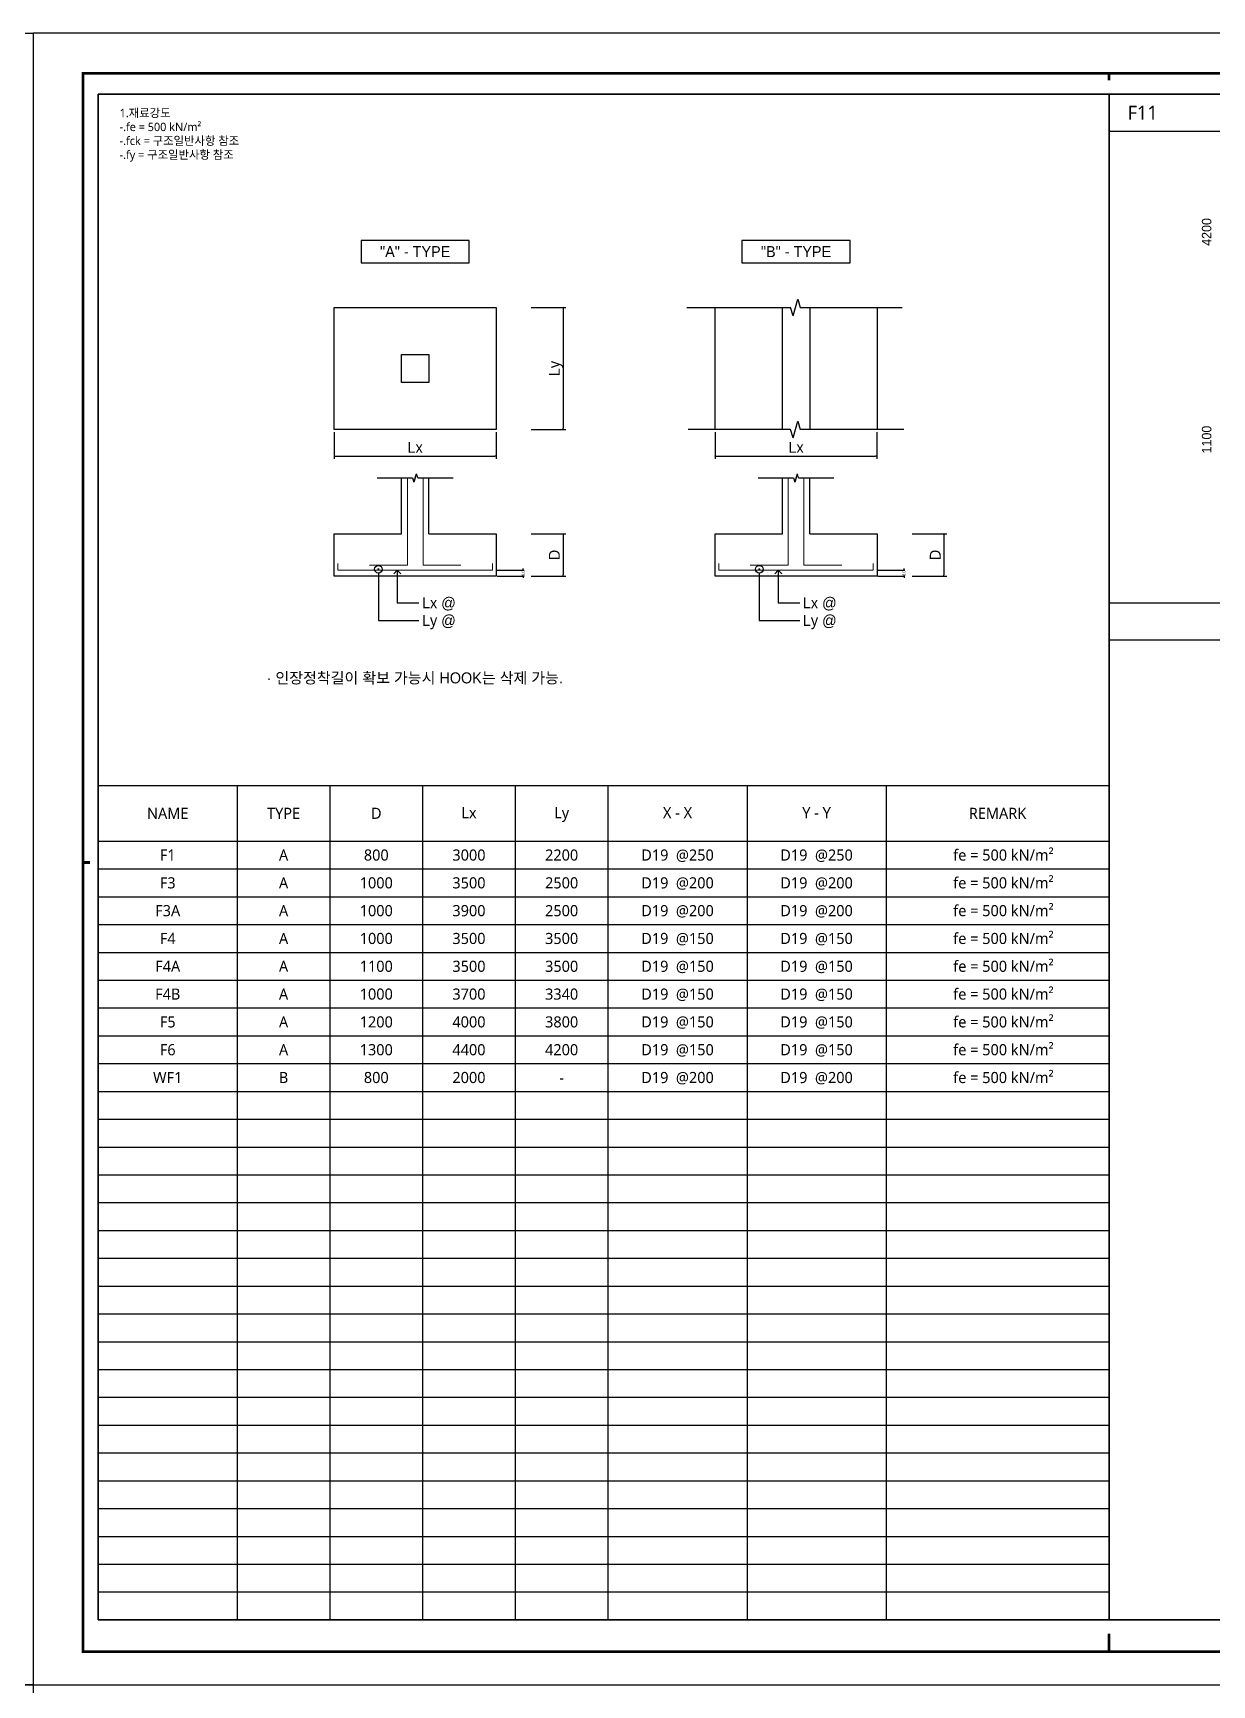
# Model space of a CAD drawing. Header units: millimetres. Extents: x 0 to 252030, y -124740 to 196020.
# Drawn here: x 25230 to 37949, y 178200 to 196020 of the extents above; entities that cross this region are included whole.
import ezdxf
from ezdxf.enums import TextEntityAlignment as Align

# ---------------------------------------------------------------- set-up
doc = ezdxf.new("R2010")
doc.units = ezdxf.units.MM
doc.header["$LTSCALE"] = 30
doc.layers.get('DEFPOINTS').update_dxf_attribs({"color": 142})
for name, color, linetype in [('0-SEC1', 3, 'Continuous'), ('Border', 2, 'Continuous'), ('CONC', 2, 'Continuous'), ('Dimension', 1, 'Continuous'), ('FORM-SCH', 7, 'Continuous'), ('FORM-TEXT', 3, 'Continuous'), ('TEXT', 6, 'Continuous'), ('TIT', 3, 'Continuous'), ('XR-FORM_(도룡동)$0$AA-SHEET', 9, 'Continuous'), ('XR-FORM_(도룡동)$0$Sheet', 7, 'Continuous'), ('XR-FORM_(도룡동)$0$Sheet-text', 3, 'Continuous'), ('XR-FORM_(도룡동)$0$TEXT', 3, 'Continuous')]:
    doc.layers.add(name, color=color, linetype=linetype)
doc.layers.add('BAR', color=2, linetype='Continuous', lineweight=9)
doc.layers.add('DEFPOINT', color=151, linetype='Continuous', plot=False)
doc.styles.get("Standard").update_dxf_attribs({"font": 'malgun.ttf'})
doc.styles.add('XR-FORM_(도룡동)$0$충북옥천_FORM$0$맑은고딕', font='malgun.ttf')
doc.styles.add('XR-FORM_(도룡동)$3$맑은고딕', font='malgun.ttf')
doc.styles.add('맑은 고딕', font='malgun.ttf')
doc.styles.add('스타일1', font='Gulim.ttf')
doc.dimstyles.get("Standard").update_dxf_attribs({"dimtxt": 0.18, "dimasz": 0.18, "dimexe": 0.18, "dimexo": 0.0625, "dimgap": 0.09, "dimtad": 0, "dimtih": 1, "dimtoh": 1, "dimdec": 4, "dimzin": 0, "dimdsep": 46, "dimtxsty": 'Standard', "dimcen": 0.09, "dimadec": 0, "dimazin": 0, "dimtfac": 1, "dimtdec": 4, "dimtofl": 0, "dimtmove": 0, "dimatfit": 3, "dimfxl": 1, "dimtolj": 1, "dimtzin": 0, "dimarcsym": 0})

# ---------------------------------------------------------------- blocks, each defined once
blk = doc.blocks.new('XR-FORM_(도룡동)$0$S')
at = {"layer": 'XR-FORM_(도룡동)$0$Sheet'}
h = blk.add_hatch(color=6, dxfattribs=at)
edge = h.paths.add_edge_path()
edge.add_spline(control_points=[(76338, 15545), (76338, 15545), (76295, 15571), (76295, 15571), (76172, 15645), (76132, 15687), (76132, 15744), (76132, 15817), (76203, 15865), (76313, 15865), (76409, 15865), (76454, 15832), (76479, 15807), (76511, 15775), (76518, 15737), (76518, 15729), (76518, 15711), (76524, 15702), (76538, 15702), (76557, 15702), (76559, 15724), (76559, 15744), (76559, 15811), (76562, 15848), (76564, 15870), (76564, 15870), (76565, 15890), (76565, 15890), (76565, 15905), (76548, 15908), (76540, 15909), (76494, 15919), (76430, 15930), (76333, 15930), (76119, 15930), (75970, 15833), (75970, 15695), (75970, 15588), (76037, 15502), (76202, 15401), (76202, 15401), (76273, 15357), (76273, 15357), (76398, 15281), (76423, 15225), (76423, 15165), (76423, 15099), (76352, 15030), (76220, 15030), (76155, 15030), (76041, 15045), (76002, 15150), (75994, 15172), (75988, 15197), (75988, 15211), (75988, 15217), (75988, 15236), (75968, 15236), (75948, 15236), (75946, 15209), (75945, 15201), (75945, 15201), (75945, 15197), (75945, 15197), (75943, 15174), (75938, 15104), (75938, 15040), (75938, 15011), (75943, 15004), (75970, 14994), (76035, 14972), (76103, 14962), (76198, 14962), (76298, 14962), (76379, 14979), (76447, 15013), (76575, 15079), (76595, 15177), (76595, 15230), (76595, 15347), (76528, 15430), (76338, 15545)], knot_values=[0, 0, 0, 0, 1, 1, 1, 2, 2, 2, 3, 3, 3, 4, 4, 4, 5, 5, 5, 6, 6, 6, 7, 7, 7, 8, 8, 8, 9, 9, 9, 10, 10, 10, 11, 11, 11, 12, 12, 12, 13, 13, 13, 14, 14, 14, 15, 15, 15, 16, 16, 16, 17, 17, 17, 18, 18, 18, 19, 19, 19, 20, 20, 20, 21, 21, 21, 22, 22, 22, 23, 23, 23, 24, 24, 24, 25, 25, 25, 26, 26, 26, 27, 27, 27, 27], degree=3, periodic=0)
h = blk.add_hatch(color=6, dxfattribs=at)
edge = h.paths.add_edge_path()
edge.add_spline(control_points=[(77180, 15007), (77180, 15007), (77166, 15007), (77166, 15007), (77156, 15007), (77148, 15007), (77134, 15009), (77098, 15014), (77093, 15029), (77089, 15056), (77084, 15098), (77084, 15641), (77086, 15677), (77089, 15714), (77100, 15725), (77131, 15729), (77143, 15731), (77153, 15732), (77163, 15732), (77163, 15732), (77180, 15732), (77180, 15732), (77188, 15732), (77195, 15739), (77195, 15747), (77195, 15755), (77188, 15761), (77180, 15761), (77180, 15761), (76814, 15761), (76814, 15761), (76806, 15761), (76800, 15755), (76800, 15747), (76800, 15739), (76806, 15732), (76814, 15732), (76814, 15732), (76832, 15732), (76832, 15732), (76847, 15732), (76860, 15730), (76871, 15728), (76897, 15723), (76909, 15710), (76912, 15677), (76912, 15677), (76912, 15677), (76912, 15677), (76914, 15650), (76915, 15103), (76908, 15057), (76904, 15025), (76895, 15014), (76873, 15011), (76858, 15008), (76843, 15007), (76827, 15007), (76826, 15007), (76814, 15007), (76814, 15007), (76806, 15007), (76800, 15000), (76800, 14992), (76800, 14984), (76806, 14977), (76814, 14977), (76814, 14977), (77180, 14977), (77180, 14977), (77188, 14977), (77195, 14984), (77195, 14992), (77195, 15000), (77188, 15007), (77180, 15007)], knot_values=[0, 0, 0, 0, 1, 1, 1, 2, 2, 2, 3, 3, 3, 4, 4, 4, 5, 5, 5, 6, 6, 6, 7, 7, 7, 8, 8, 8, 9, 9, 9, 10, 10, 10, 11, 11, 11, 12, 12, 12, 13, 13, 13, 14, 14, 14, 15, 15, 15, 16, 16, 16, 17, 17, 17, 18, 18, 18, 19, 19, 19, 20, 20, 20, 21, 21, 21, 22, 22, 22, 23, 23, 23, 24, 24, 24, 25, 25, 25, 25], degree=3, periodic=0)
h = blk.add_hatch(color=6, dxfattribs=at)
edge = h.paths.add_edge_path()
edge.add_spline(control_points=[(78289, 15008), (78289, 15008), (78256, 15008), (78256, 15008), (78252, 15008), (78248, 15009), (78243, 15010), (78220, 15014), (78192, 15028), (78158, 15085), (78158, 15085), (77848, 15727), (77836, 15749), (77824, 15773), (77816, 15784), (77802, 15784), (77787, 15784), (77771, 15771), (77757, 15741), (77757, 15741), (77450, 15097), (77450, 15097), (77424, 15042), (77401, 15015), (77350, 15010), (77342, 15009), (77328, 15008), (77317, 15008), (77317, 15008), (77304, 15008), (77304, 15008), (77298, 15008), (77292, 15002), (77292, 14994), (77292, 14987), (77298, 14980), (77304, 14980), (77304, 14980), (77609, 14980), (77609, 14980), (77615, 14980), (77621, 14987), (77621, 14994), (77621, 15002), (77615, 15008), (77609, 15008), (77609, 15008), (77576, 15008), (77576, 15008), (77539, 15008), (77534, 15021), (77534, 15033), (77534, 15044), (77540, 15068), (77552, 15094), (77552, 15094), (77762, 15561), (77762, 15561), (77762, 15561), (78005, 15016), (78004, 15016), (78005, 15014), (78005, 15012), (78004, 15010), (78003, 15008), (78001, 15008), (77998, 15008), (77998, 15008), (77984, 15008), (77984, 15008), (77978, 15008), (77972, 15002), (77972, 14994), (77972, 14987), (77978, 14980), (77984, 14980), (77984, 14980), (78289, 14980), (78289, 14980), (78295, 14980), (78301, 14987), (78301, 14994), (78301, 15002), (78295, 15008), (78289, 15008)], knot_values=[0, 0, 0, 0, 1, 1, 1, 2, 2, 2, 3, 3, 3, 4, 4, 4, 5, 5, 5, 6, 6, 6, 7, 7, 7, 8, 8, 8, 9, 9, 9, 10, 10, 10, 11, 11, 11, 12, 12, 12, 13, 13, 13, 14, 14, 14, 15, 15, 15, 16, 16, 16, 17, 17, 17, 18, 18, 18, 19, 19, 19, 20, 20, 20, 21, 21, 21, 22, 22, 22, 23, 23, 23, 24, 24, 24, 25, 25, 25, 26, 26, 26, 27, 27, 27, 28, 28, 28, 28], degree=3, periodic=0)
h = blk.add_hatch(color=250, dxfattribs=at)
edge = h.paths.add_edge_path()
edge.add_spline(control_points=[(78762, 15355), (78740, 15355), (78721, 15354), (78721, 15339), (78721, 15329), (78732, 15327), (78739, 15326), (78739, 15326), (78761, 15325), (78768, 15325), (78956, 15325), (79092, 15431), (79092, 15577), (79092, 15629), (79059, 15678), (79025, 15703), (79003, 15719), (78945, 15762), (78781, 15762), (78781, 15762), (78772, 15762), (78771, 15762), (78771, 15762), (78376, 15762), (78376, 15762), (78367, 15762), (78360, 15756), (78360, 15748), (78360, 15740), (78367, 15734), (78376, 15734), (78376, 15734), (78423, 15734), (78423, 15734), (78429, 15733), (78435, 15733), (78438, 15732), (78480, 15725), (78488, 15709), (78491, 15677), (78491, 15677), (78491, 15677), (78491, 15677), (78493, 15651), (78494, 15108), (78487, 15062), (78481, 15030), (78474, 15013), (78453, 15010), (78437, 15007), (78422, 15006), (78407, 15006), (78406, 15006), (78396, 15006), (78396, 15006), (78387, 15006), (78380, 14999), (78380, 14991), (78380, 14983), (78387, 14977), (78396, 14977), (78396, 14977), (78791, 14977), (78791, 14977), (78800, 14977), (78807, 14983), (78807, 14991), (78807, 14999), (78800, 15006), (78791, 15006), (78791, 15006), (78781, 15006), (78781, 15006), (78761, 15006), (78733, 15008), (78715, 15010), (78681, 15013), (78672, 15031), (78668, 15061), (78662, 15105), (78662, 15684), (78662, 15690), (78662, 15699), (78664, 15704), (78669, 15705), (78679, 15708), (78707, 15709), (78729, 15709), (78757, 15709), (78810, 15704), (78857, 15670), (78924, 15623), (78931, 15562), (78931, 15520), (78931, 15418), (78833, 15355), (78762, 15355)], knot_values=[0, 0, 0, 0, 1, 1, 1, 2, 2, 2, 3, 3, 3, 4, 4, 4, 5, 5, 5, 6, 6, 6, 7, 7, 7, 8, 8, 8, 9, 9, 9, 10, 10, 10, 11, 11, 11, 12, 12, 12, 13, 13, 13, 14, 14, 14, 15, 15, 15, 16, 16, 16, 17, 17, 17, 18, 18, 18, 19, 19, 19, 20, 20, 20, 21, 21, 21, 22, 22, 22, 23, 23, 23, 24, 24, 24, 25, 25, 25, 26, 26, 26, 27, 27, 27, 28, 28, 28, 29, 29, 29, 30, 30, 30, 31, 31, 31, 32, 32, 32, 32], degree=3, periodic=0)
h = blk.add_hatch(color=250, dxfattribs=at)
edge = h.paths.add_edge_path()
edge.add_spline(control_points=[(79896, 15147), (79880, 15147), (79878, 15134), (79877, 15128), (79875, 15109), (79860, 15082), (79845, 15069), (79815, 15043), (79768, 15042), (79696, 15042), (79592, 15042), (79561, 15049), (79541, 15063), (79541, 15063), (79541, 15063), (79541, 15063), (79522, 15076), (79515, 15314), (79515, 15460), (79515, 15617), (79515, 15645), (79518, 15677), (79521, 15714), (79532, 15724), (79562, 15729), (79578, 15731), (79599, 15732), (79612, 15732), (79620, 15732), (79633, 15732), (79638, 15739), (79640, 15742), (79641, 15745), (79641, 15748), (79641, 15756), (79634, 15762), (79626, 15762), (79626, 15762), (79235, 15762), (79235, 15762), (79226, 15762), (79220, 15756), (79220, 15748), (79220, 15743), (79222, 15738), (79227, 15736), (79227, 15735), (79229, 15735), (79229, 15734), (79235, 15732), (79243, 15732), (79247, 15732), (79265, 15732), (79280, 15731), (79290, 15729), (79331, 15722), (79340, 15709), (79342, 15677), (79344, 15651), (79345, 15108), (79338, 15062), (79332, 15030), (79326, 15013), (79304, 15010), (79290, 15007), (79276, 15006), (79262, 15006), (79262, 15006), (79245, 15006), (79245, 15006), (79237, 15006), (79230, 14999), (79230, 14991), (79230, 14983), (79237, 14977), (79245, 14977), (79245, 14977), (79615, 14977), (79615, 14977), (79615, 14977), (79805, 14976), (79805, 14976), (79874, 14976), (79882, 14981), (79891, 15006), (79901, 15036), (79910, 15113), (79910, 15125), (79910, 15135), (79910, 15147), (79896, 15147)], knot_values=[0, 0, 0, 0, 1, 1, 1, 2, 2, 2, 3, 3, 3, 4, 4, 4, 5, 5, 5, 6, 6, 6, 7, 7, 7, 8, 8, 8, 9, 9, 9, 10, 10, 10, 11, 11, 11, 12, 12, 12, 13, 13, 13, 14, 14, 14, 15, 15, 15, 16, 16, 16, 17, 17, 17, 18, 18, 18, 19, 19, 19, 20, 20, 20, 21, 21, 21, 22, 22, 22, 23, 23, 23, 24, 24, 24, 25, 25, 25, 26, 26, 26, 27, 27, 27, 28, 28, 28, 29, 29, 29, 30, 30, 30, 30], degree=3, periodic=0)
h = blk.add_hatch(color=250, dxfattribs=at)
edge = h.paths.add_edge_path()
edge.add_spline(control_points=[(80974, 15008), (80974, 15008), (80942, 15008), (80942, 15008), (80937, 15008), (80933, 15009), (80928, 15010), (80905, 15014), (80878, 15028), (80843, 15085), (80843, 15085), (80533, 15727), (80521, 15749), (80509, 15773), (80501, 15784), (80487, 15784), (80472, 15784), (80457, 15771), (80442, 15741), (80442, 15741), (80135, 15097), (80135, 15097), (80109, 15042), (80086, 15015), (80035, 15010), (80027, 15009), (80013, 15008), (80002, 15008), (80002, 15008), (79989, 15008), (79989, 15008), (79983, 15008), (79977, 15002), (79977, 14994), (79977, 14987), (79983, 14980), (79989, 14980), (79989, 14980), (80294, 14980), (80294, 14980), (80300, 14980), (80306, 14987), (80306, 14994), (80306, 15002), (80300, 15008), (80294, 15008), (80294, 15008), (80261, 15008), (80261, 15008), (80224, 15008), (80219, 15021), (80219, 15033), (80219, 15044), (80225, 15068), (80237, 15094), (80237, 15094), (80447, 15561), (80447, 15561), (80447, 15561), (80690, 15016), (80690, 15016), (80690, 15014), (80690, 15012), (80689, 15010), (80688, 15008), (80686, 15008), (80683, 15008), (80683, 15008), (80669, 15008), (80669, 15008), (80663, 15008), (80657, 15002), (80657, 14994), (80657, 14987), (80663, 14980), (80669, 14980), (80669, 14980), (80974, 14980), (80974, 14980), (80980, 14980), (80986, 14987), (80986, 14994), (80986, 15002), (80980, 15008), (80974, 15008)], knot_values=[0, 0, 0, 0, 1, 1, 1, 2, 2, 2, 3, 3, 3, 4, 4, 4, 5, 5, 5, 6, 6, 6, 7, 7, 7, 8, 8, 8, 9, 9, 9, 10, 10, 10, 11, 11, 11, 12, 12, 12, 13, 13, 13, 14, 14, 14, 15, 15, 15, 16, 16, 16, 17, 17, 17, 18, 18, 18, 19, 19, 19, 20, 20, 20, 21, 21, 21, 22, 22, 22, 23, 23, 23, 24, 24, 24, 25, 25, 25, 26, 26, 26, 27, 27, 27, 28, 28, 28, 28], degree=3, periodic=0)
h = blk.add_hatch(color=250, dxfattribs=at)
edge = h.paths.add_edge_path()
edge.add_spline(control_points=[(81976, 15761), (81976, 15761), (81692, 15761), (81692, 15761), (81686, 15761), (81681, 15755), (81681, 15747), (81681, 15739), (81686, 15732), (81692, 15732), (81692, 15732), (81700, 15732), (81702, 15732), (81718, 15732), (81744, 15732), (81760, 15726), (81783, 15717), (81794, 15705), (81795, 15641), (81795, 15641), (81806, 15233), (81806, 15224), (81806, 15224), (81806, 15202), (81806, 15202), (81797, 15210), (81212, 15762), (81212, 15762), (81199, 15775), (81187, 15784), (81176, 15784), (81158, 15784), (81158, 15750), (81158, 15740), (81158, 15740), (81148, 15134), (81148, 15134), (81147, 15045), (81143, 15018), (81117, 15011), (81101, 15006), (81079, 15006), (81068, 15006), (81067, 15006), (81057, 15006), (81057, 15006), (81051, 15006), (81046, 14999), (81046, 14991), (81046, 14983), (81051, 14976), (81057, 14976), (81057, 14976), (81353, 14976), (81353, 14976), (81359, 14976), (81364, 14983), (81364, 14991), (81364, 14999), (81359, 15006), (81353, 15006), (81353, 15006), (81342, 15006), (81340, 15006), (81324, 15006), (81303, 15006), (81284, 15013), (81268, 15018), (81251, 15035), (81248, 15122), (81248, 15122), (81237, 15522), (81236, 15534), (81241, 15530), (81780, 15014), (81821, 14978), (81833, 14966), (81851, 14966), (81864, 14966), (81880, 14966), (81882, 14986), (81882, 15002), (81882, 15002), (81894, 15649), (81894, 15649), (81895, 15706), (81903, 15722), (81931, 15729), (81944, 15732), (81952, 15732), (81963, 15732), (81965, 15732), (81976, 15732), (81976, 15732), (81982, 15732), (81987, 15739), (81987, 15747), (81987, 15755), (81982, 15761), (81976, 15761)], knot_values=[0, 0, 0, 0, 1, 1, 1, 2, 2, 2, 3, 3, 3, 4, 4, 4, 5, 5, 5, 6, 6, 6, 7, 7, 7, 8, 8, 8, 9, 9, 9, 10, 10, 10, 11, 11, 11, 12, 12, 12, 13, 13, 13, 14, 14, 14, 15, 15, 15, 16, 16, 16, 17, 17, 17, 18, 18, 18, 19, 19, 19, 20, 20, 20, 21, 21, 21, 22, 22, 22, 23, 23, 23, 24, 24, 24, 25, 25, 25, 26, 26, 26, 27, 27, 27, 28, 28, 28, 29, 29, 29, 30, 30, 30, 31, 31, 31, 32, 32, 32, 33, 33, 33, 33], degree=3, periodic=0)
at = {"layer": 'DEFPOINTS'}
for p, q in [((75750, 52950), (82250, 52950)), ((75640, 52073), (82226, 52073)), ((76315, 52073), (76315, 20700)), ((82250, 51196), (75640, 51196)), ((82250, 50596), (75640, 50596)), ((82250, 49996), (75640, 49996)), ((82250, 49396), (75640, 49396)), ((82250, 48796), (75640, 48796)), ((82250, 48196), (75640, 48196)), ((82250, 47596), (75640, 47596)), ((82250, 46996), (75640, 46996)), ((82250, 46396), (75640, 46396)), ((82250, 45796), (75640, 45796)), ((82250, 45196), (75640, 45196)), ((82250, 44596), (75640, 44596)), ((82250, 43996), (75640, 43996)), ((82250, 43396), (75640, 43396)), ((82250, 42796), (75640, 42796)), ((82250, 42196), (75640, 42196)), ((82250, 41596), (75640, 41596)), ((82250, 40996), (75640, 40996)), ((82250, 40396), (75640, 40396)), ((82250, 39796), (75640, 39796)), ((82250, 39196), (75640, 39196)), ((82250, 38596), (75640, 38596)), ((82250, 37996), (75640, 37996)), ((82250, 37396), (75640, 37396)), ((82250, 36796), (75640, 36796)), ((82250, 36196), (75640, 36196)), ((82250, 35596), (75640, 35596)), ((82250, 34996), (75640, 34996)), ((82250, 34396), (75640, 34396)), ((82250, 33796), (75640, 33796)), ((82250, 33196), (75640, 33196)), ((82250, 32596), (75640, 32596)), ((82250, 31996), (75640, 31996)), ((82250, 31396), (75640, 31396)), ((82250, 30796), (75640, 30796)), ((82250, 30196), (75640, 30196)), ((82250, 29596), (75640, 29596)), ((82250, 28996), (75640, 28996)), ((82250, 28396), (75640, 28396)), ((82250, 27796), (75640, 27796)), ((82250, 27196), (75640, 27196)), ((82250, 26596), (75640, 26596)), ((82250, 25996), (75640, 25996)), ((82250, 25396), (75640, 25396)), ((82250, 24796), (75640, 24796)), ((82250, 24196), (75640, 24196)), ((82250, 23596), (75640, 23596)), ((82250, 22996), (75640, 22996)), ((82250, 22396), (75640, 22396)), ((82250, 21796), (75640, 21796)), ((82250, 21196), (75640, 21196)), ((80950, 1706), (75640, 1706))]:
    blk.add_line(p, q, dxfattribs=at)
at = {"layer": 'XR-FORM_(도룡동)$0$AA-SHEET', "const_width": 99.9}
blk.add_lwpolyline([(75750, 52950), (82250, 52950)], dxfattribs=at)
at = {"layer": 'XR-FORM_(도룡동)$0$Sheet'}
for p, q in [((75590, 20700), (82204, 20700)), ((76490, 20700), (76490, 16700)), ((77590, 20700), (77590, 16700)), ((79575, 20700), (79575, 16700)), ((80450, 20700), (80450, 16700)), ((81325, 20700), (81325, 16700)), ((75640, 19700), (82254, 19700)), ((75640, 18700), (82254, 18700)), ((75640, 17700), (82254, 17700)), ((78945, 7700), (78945, 2500)), ((75640, 6400), (82250, 6400)), ((75640, 5100), (82250, 5100)), ((75640, 3800), (82250, 3800)), ((76591, 3798), (76591, 2500)), ((76591, 3149), (78945, 3149)), ((75640, 2500), (82250, 2500)), ((80950, 2500), (80950, 1200))]:
    blk.add_line(p, q, dxfattribs=at)
at = {"layer": 'XR-FORM_(도룡동)$0$Sheet', "const_width": 100}
blk.add_lwpolyline([(1850, 57950), (82250, 57950), (82250, 1200), (1850, 1200)], close=True, dxfattribs=at)
at = {"layer": 'XR-FORM_(도룡동)$0$Sheet', "linetype": 'Continuous', "const_width": 100}
for points in [[(38745, 57950), (38745, 57700)], [(2100, 29575), (1850, 29575)], [(75640, 29575), (75390, 29575)], [(38745, 1846), (38745, 1200)]]:
    blk.add_lwpolyline(points, dxfattribs=at)
at = {"layer": 'XR-FORM_(도룡동)$0$Sheet', "const_width": 100}
for points in [[(75640, 57950), (75640, 1200)], [(75640, 52950), (82250, 52950)], [(75640, 16700), (82250, 16700)], [(75640, 11700), (82250, 11700)], [(75640, 9700), (82250, 9700)], [(75640, 7700), (82250, 7700)]]:
    blk.add_lwpolyline(points, dxfattribs=at)
at = {"layer": 'XR-FORM_(도룡동)$0$Sheet'}
for points in [[(76065, 20589), (75650, 19869), (76481, 19869)], [(76065, 19589), (75650, 18869), (76481, 18869)], [(76065, 18589), (75650, 17869), (76481, 17869)]]:
    blk.add_lwpolyline(points, close=True, dxfattribs=at)
at = {"layer": 'XR-FORM_(도룡동)$0$Sheet', "color": 3, "const_width": 28}
for points in [[(76026, 13508), (76026, 13172)], [(76466, 13508), (76466, 13172)]]:
    blk.add_lwpolyline(points, dxfattribs=at)
at = {"layer": 'DEFPOINTS', "style": 'XR-FORM_(도룡동)$3$맑은고딕'}
blk.add_text('2', height=400, dxfattribs=at).set_placement((82126, 52273), align=Align.MIDDLE_RIGHT)
blk.add_text('text 1.2', height=240, dxfattribs=at).set_placement((80599, 50202))
blk.add_text('도 면 명', height=400, dxfattribs=at).set_placement((78996, 8633), align=Align.MIDDLE_CENTER)
at = {"layer": 'XR-FORM_(도룡동)$0$Sheet', "style": 'XR-FORM_(도룡동)$3$맑은고딕'}
for s, height, p in [('PROJECT TITLE', 220, (75890, 57600)), ('PROJECT TITLE', 200, (75890, 11350)), ('DRAWING TITLE', 200, (75890, 9350)), ('ISSUE DATE', 200, (75890, 7350)), ('APPROVED', 200, (79195, 7350)), ('PROJECT NO. ', 200, (75890, 6050)), ('CHECKED 2 ', 200, (79195, 6050)), ('ENGINEER', 200, (75890, 4750)), ('CHECKED 1 ', 200, (79195, 4750)), ('SCALE', 200, (75730, 3450)), ('DRAWN', 200, (79195, 3450)), ('DRAWING NO.', 200, (75890, 2150)), ('REV.', 200, (81250, 2150))]:
    blk.add_text(s, height=height, dxfattribs=at).set_placement(p)
for s, height, p in [('2', 240, (76059, 20140)), ('1', 240, (76059, 19140)), ('0', 240, (76059, 18140)), (' REV.', 220, (76090, 17200)), ('DATE', 220, (77090, 17200)), ('DESCRIPTION', 220, (78632, 17200)), ('BY', 220, (80062, 17200)), ('BY', 220, (80938, 17200)), ('APP', 220, (81812, 17200))]:
    blk.add_text(s, height=height, dxfattribs=at).set_placement(p, align=Align.MIDDLE)
at = {"layer": 'XR-FORM_(도룡동)$0$Sheet', "color": 3, "style": 'XR-FORM_(도룡동)$3$맑은고딕', "width": 1.2}
blk.add_text('A R C H I T E C T S  &  P L A N N E R S', height=200, dxfattribs=at).set_placement((78947, 14500), align=Align.MIDDLE_CENTER)
at = {"layer": 'XR-FORM_(도룡동)$0$Sheet', "color": 3, "style": 'XR-FORM_(도룡동)$3$맑은고딕'}
blk.add_text('주 시아플랜건축', height=280, dxfattribs=at).set_placement((76057, 13372), align=Align.MIDDLE_LEFT)
at = {"layer": 'XR-FORM_(도룡동)$0$Sheet', "color": 3, "style": 'XR-FORM_(도룡동)$3$맑은고딕', "width": 0.65}
for s, p in [('Tel 02-570-1004 Fax 02-570-1003 www.siaplan.com', (75966, 12333)), ('서울특별시 강남구 언주로30길 13, C동 16층(도곡동)', (75966, 12833))]:
    blk.add_text(s, height=280, dxfattribs=at).set_placement(p, align=Align.MIDDLE_LEFT)
at = {"layer": 'XR-FORM_(도룡동)$0$Sheet-text', "style": 'XR-FORM_(도룡동)$3$맑은고딕'}
blk.add_text('* NOTE', height=400, dxfattribs=at).set_placement((75881, 51550), align=Align.MIDDLE_LEFT)
at = {"layer": 'XR-FORM_(도룡동)$0$TEXT'}
for s, height, style, p in [('2026. 04', 300, 'XR-FORM_(도룡동)$3$맑은고딕', (77247, 6870)), ('A1 : ', 250, 'XR-FORM_(도룡동)$0$충북옥천_FORM$0$맑은고딕', (77179, 3474)), ('A3 : ', 250, 'XR-FORM_(도룡동)$0$충북옥천_FORM$0$맑은고딕', (77179, 2825))]:
    blk.add_text(s, height=height, dxfattribs=dict(at, style=style)).set_placement(p, align=Align.MIDDLE_CENTER)
at = {"layer": 'XR-FORM_(도룡동)$0$TEXT', "style": 'XR-FORM_(도룡동)$3$맑은고딕'}
blk.add_text('양희범,황정현', height=300, dxfattribs=at).set_placement((80649, 6901), align=Align.MIDDLE)
blk = doc.blocks.new('XR-FORM_(도룡동)', base_point=(101.33, -56114.51))
at = {"layer": 'DEFPOINTS'}
blk.add_line((377.95, 289.75), (411, 264.75), dxfattribs=at)
blk.add_lwpolyline([(0, 0), (420, 0), (420, 297), (0, 297)], close=True, dxfattribs=at)
at = {"xscale": 0.005, "yscale": 0.005, "zscale": 0.005}
blk.add_blockref('XR-FORM_(도룡동)$0$S', (-0.25, 0), dxfattribs=at)
at = {"layer": 'DEFPOINTS', "style": 'XR-FORM_(도룡동)$3$맑은고딕'}
for s, p in [('2014001G', (386.1, 28.01)), ('본부장', (402.99, 28.01)), ('PL', (402.99, 21.51))]:
    blk.add_text(s, height=1.5, dxfattribs=at).set_placement(p, align=Align.MIDDLE)
for p in [(393.26, 17.37), (393.26, 14.12)]:
    blk.add_text('NONE', height=1.25, dxfattribs=at).set_placement(p, align=Align.MIDDLE_RIGHT)
for s, height, p in [('작성자', 1.5, (402.51, 14.85)), ('A01-000', 2, (391.22, 8.53))]:
    blk.add_text(s, height=height, dxfattribs=at).set_placement(p, align=Align.MIDDLE_CENTER)
at = {"layer": 'XR-FORM_(도룡동)$0$Sheet-text', "style": 'XR-FORM_(도룡동)$3$맑은고딕', "width": 0.8}
for s, p in [('대전시 유성구 도룡동 382', (394.23, 279.42)), ('주상복합 신축공사', (394.23, 275.17))]:
    blk.add_text(s, height=2.4, dxfattribs=at).set_placement(p, align=Align.MIDDLE_CENTER)
at = {"layer": 'XR-FORM_(도룡동)$0$TEXT', "style": 'XR-FORM_(도룡동)$3$맑은고딕', "width": 0.9}
for s, p in [('대전시 유성구 도룡동 382', (394.73, 54.74)), ('주상복합 신축공사', (394.73, 51.24))]:
    blk.add_text(s, height=2, dxfattribs=at).set_placement(p, align=Align.MIDDLE_CENTER)
at = {"layer": 'XR-FORM_(도룡동)$0$TEXT', "style": 'XR-FORM_(도룡동)$3$맑은고딕'}
blk.add_text('1', height=2, dxfattribs=at).set_placement((407.43, 8.35), align=Align.MIDDLE_CENTER)
blk = doc.blocks.new('_Dot')
at = {"color": 0, "linetype": 'ByBlock', "lineweight": -2}
blk.add_line((-0.5, 0), (-1, 0), dxfattribs=at)
at = {"color": 0, "linetype": 'ByBlock', "const_width": 0.5}
blk.add_lwpolyline([(-0.25, 0, 1), (0.25, 0, 1)], format="xyb", close=True, dxfattribs=at)
blk = doc.blocks.new('*D1348')
at = {"layer": 'DEFPOINTS', "color": 0, "transparency": 16777216}
for p in [(28480, 191744), (30226, 191744), (30226, 191457)]:
    blk.add_point(p, dxfattribs=at)
at = {"layer": 'Dimension', "color": 0, "lineweight": -2, "transparency": 16777216}
for p, q in [((28480, 191714), (28480, 191427)), ((30226, 191714), (30226, 191427)), ((28495, 191457), (30211, 191457))]:
    blk.add_line(p, q, dxfattribs=at)
at = {"layer": 'Dimension', "color": 0, "lineweight": -2, "transparency": 16777216, "xscale": 15, "yscale": 15, "zscale": 15, "rotation": 180}
blk.add_blockref('_Dot', (28480, 191457), dxfattribs=at)
at = {"layer": 'Dimension', "color": 0, "lineweight": -2, "transparency": 16777216, "xscale": 15, "yscale": 15, "zscale": 15}
blk.add_blockref('_Dot', (30226, 191457), dxfattribs=at)
blk = doc.blocks.new('DOT')
at = {"color": 0, "linetype": 'ByBlock'}
blk.add_line((-0.5, 0), (-1, 0), dxfattribs=at)
at = {"color": 0, "linetype": 'ByBlock', "const_width": 0.5}
blk.add_lwpolyline([(-0.25, 0, 1), (0.25, 0, 1)], format="xyb", close=True, dxfattribs=at)
blk = doc.blocks.new('*D1349')
at = {"layer": 'DEFPOINTS', "color": 0, "transparency": 16777216}
for p in [(30604, 193059), (30604, 191744), (30949, 191744)]:
    blk.add_point(p, dxfattribs=at)
at = {"layer": 'Dimension', "color": 0, "lineweight": -2, "transparency": 16777216}
for p, q in [((30604, 193059), (30979, 193059)), ((30949, 193044), (30949, 191759)), ((30604, 191744), (30979, 191744))]:
    blk.add_line(p, q, dxfattribs=at)
at = {"layer": 'Dimension', "color": 0, "lineweight": -2, "transparency": 16777216, "xscale": 15, "yscale": 15, "zscale": 15}
for p, rotation in [((30949, 193059), 90), ((30949, 191744), 270)]:
    blk.add_blockref('_Dot', p, dxfattribs=dict(at, rotation=rotation))
blk = doc.blocks.new('*D1350')
at = {"layer": 'DEFPOINTS', "color": 0, "transparency": 16777216}
for p in [(30604, 190618), (30604, 190162), (30949, 190162)]:
    blk.add_point(p, dxfattribs=at)
at = {"layer": 'Dimension', "color": 0, "lineweight": -2, "transparency": 16777216}
for p, q in [((30604, 190618), (30979, 190618)), ((30949, 190603), (30949, 190177)), ((30604, 190162), (30979, 190162))]:
    blk.add_line(p, q, dxfattribs=at)
at = {"layer": 'Dimension', "color": 0, "lineweight": -2, "transparency": 16777216, "xscale": 15, "yscale": 15, "zscale": 15}
for p, rotation in [((30949, 190618), 90), ((30949, 190162), 270)]:
    blk.add_blockref('_Dot', p, dxfattribs=dict(at, rotation=rotation))
blk = doc.blocks.new('*D1351')
at = {"layer": 'DEFPOINTS', "color": 0, "transparency": 16777216}
for p in [(30226, 190225), (30226, 190162), (30518, 190225)]:
    blk.add_point(p, dxfattribs=at)
at = {"layer": 'Dimension', "color": 0, "lineweight": -2, "transparency": 16777216}
for p, q in [((30236, 190225), (30528, 190225)), ((30236, 190162), (30528, 190162)), ((30518, 190235), (30518, 190245)), ((30518, 190152), (30518, 190142))]:
    blk.add_line(p, q, dxfattribs=at)
at = {"layer": 'Dimension', "color": 0, "lineweight": -2, "transparency": 16777216, "xscale": 10, "yscale": 10, "zscale": 10}
for p, rotation in [((30518, 190225), 270), ((30518, 190162), 90)]:
    blk.add_blockref('_Dot', p, dxfattribs=dict(at, rotation=rotation))
at = {"layer": 'Dimension', "color": 0, "transparency": 16777216, "insert": (30518, 190193), "char_height": 30, "attachment_point": 5, "rotation": 90, "style": '스타일1'}
blk.add_mtext('\\A1;8.0', dxfattribs=at)
blk = doc.blocks.new('_Open90')
at = {"color": 0, "linetype": 'ByBlock', "lineweight": -2}
for p, q in [((0, 0), (-1, 0)), ((-0.5, 0.5), (0, 0)), ((0, 0), (-0.5, -0.5))]:
    blk.add_line(p, q, dxfattribs=at)
blk = doc.blocks.new('*D1345')
at = {"layer": 'DEFPOINTS', "color": 0, "transparency": 16777216}
for p in [(32589, 191744), (34335, 191744), (34335, 191457)]:
    blk.add_point(p, dxfattribs=at)
at = {"layer": 'Dimension', "color": 0, "lineweight": -2, "transparency": 16777216}
for p, q in [((32589, 191714), (32589, 191427)), ((34335, 191714), (34335, 191427)), ((32604, 191457), (34320, 191457))]:
    blk.add_line(p, q, dxfattribs=at)
at = {"layer": 'Dimension', "color": 0, "lineweight": -2, "transparency": 16777216, "xscale": 15, "yscale": 15, "zscale": 15, "rotation": 180}
blk.add_blockref('_Dot', (32589, 191457), dxfattribs=at)
at = {"layer": 'Dimension', "color": 0, "lineweight": -2, "transparency": 16777216, "xscale": 15, "yscale": 15, "zscale": 15}
blk.add_blockref('_Dot', (34335, 191457), dxfattribs=at)
blk = doc.blocks.new('*D1346')
at = {"layer": 'DEFPOINTS', "color": 0, "transparency": 16777216}
for p in [(34713, 190618), (34713, 190162), (35058, 190162)]:
    blk.add_point(p, dxfattribs=at)
at = {"layer": 'Dimension', "color": 0, "lineweight": -2, "transparency": 16777216}
for p, q in [((34713, 190618), (35088, 190618)), ((35058, 190603), (35058, 190177)), ((34713, 190162), (35088, 190162))]:
    blk.add_line(p, q, dxfattribs=at)
at = {"layer": 'Dimension', "color": 0, "lineweight": -2, "transparency": 16777216, "xscale": 15, "yscale": 15, "zscale": 15}
for p, rotation in [((35058, 190618), 90), ((35058, 190162), 270)]:
    blk.add_blockref('_Dot', p, dxfattribs=dict(at, rotation=rotation))
blk = doc.blocks.new('*D1347')
at = {"layer": 'DEFPOINTS', "color": 0, "transparency": 16777216}
for p in [(34335, 190225), (34335, 190162), (34627, 190225)]:
    blk.add_point(p, dxfattribs=at)
at = {"layer": 'Dimension', "color": 0, "lineweight": -2, "transparency": 16777216}
for p, q in [((34345, 190225), (34637, 190225)), ((34345, 190162), (34637, 190162)), ((34627, 190235), (34627, 190245)), ((34627, 190152), (34627, 190142))]:
    blk.add_line(p, q, dxfattribs=at)
at = {"layer": 'Dimension', "color": 0, "lineweight": -2, "transparency": 16777216, "xscale": 10, "yscale": 10, "zscale": 10}
for p, rotation in [((34627, 190225), 270), ((34627, 190162), 90)]:
    blk.add_blockref('_Dot', p, dxfattribs=dict(at, rotation=rotation))
at = {"layer": 'Dimension', "color": 0, "transparency": 16777216, "insert": (34627, 190193), "char_height": 30, "attachment_point": 5, "rotation": 90, "style": '스타일1'}
blk.add_mtext('\\A1;8.0', dxfattribs=at)

msp = doc.modelspace()

# ---------------------------------------------------------------- linework, layer by layer
for p, q in [((32588.76901, 191743.93247), (32588.76901, 193058.85425)), ((34335.40692, 193058.85425), (34335.40692, 191743.93247)), ((28944.21291, 191220.26616), (29325.34767, 191220.26616)), ((29205.9656, 190618.37586), (29205.9656, 191220.26616)), ((29325.34767, 191220.26616), (29339.11425, 191175.49529)), ((29352.88082, 191220.26616), (29339.11425, 191175.49529)), ((29352.88082, 191220.26616), (29366.6474, 191265.03703)), ((29380.41397, 191220.26616), (29366.6474, 191265.03703)), ((29380.41397, 191220.26616), (29761.54874, 191220.26616)), ((29499.79605, 190618.37586), (29499.79605, 191220.26616)), ((33053.42005, 191220.26616), (33434.55482, 191220.26616)), ((33315.17274, 190618.37586), (33315.17274, 191220.26616)), ((33434.55482, 191220.26616), (33448.32139, 191175.49529)), ((33462.08797, 191220.26616), (33448.32139, 191175.49529)), ((33462.08797, 191220.26616), (33475.85454, 191265.03703)), ((33489.62112, 191220.26616), (33475.85454, 191265.03703)), ((33489.62112, 191220.26616), (33870.75588, 191220.26616)), ((33609.00319, 190618.37586), (33609.00319, 191220.26616))]:
    msp.add_line(p, q)
msp.add_lwpolyline([(28479.56187, 193058.85425), (30226.19978, 193058.85425), (30226.19978, 191743.93247), (28479.56187, 191743.93247)], close=True)
for points in [[(29499.79605, 190618.37586), (30226.19978, 190618.37586), (30226.19978, 190161.51164), (28479.56187, 190161.51164), (28479.56187, 190618.37586), (29205.9656, 190618.37586)], [(33609.00319, 190618.37586), (34335.40692, 190618.37586), (34335.40692, 190161.51164), (32588.76901, 190161.51164), (32588.76901, 190618.37586), (33315.17274, 190618.37586)]]:
    msp.add_lwpolyline(points)
at = {"layer": 'BAR'}
for p, q in [((29268.51459, 190279.92159), (29268.51459, 191220.26616)), ((29437.24706, 190279.92159), (29437.24706, 191220.26616)), ((33377.72173, 190279.92159), (33377.72173, 191220.26616)), ((33546.4542, 190279.92159), (33546.4542, 191220.26616)), ((28519.6333, 190296.14566), (28519.6333, 190224.97788)), ((28519.6333, 190224.97788), (30186.58184, 190224.97788)), ((28859.10209, 190279.92159), (29268.51459, 190279.92159)), ((29437.24706, 190279.92159), (29846.65956, 190279.92159)), ((30186.58184, 190296.14566), (30186.58184, 190224.97788)), ((32628.6137, 190296.14566), (32628.6137, 190224.97788)), ((32628.6137, 190224.97788), (34295.56224, 190224.97788)), ((32968.30923, 190279.92159), (33377.72173, 190279.92159)), ((33546.4542, 190279.92159), (33955.8667, 190279.92159)), ((34295.56224, 190296.14566), (34295.56224, 190224.97788))]:
    msp.add_line(p, q, dxfattribs=at)
at = {"layer": 'BAR', "const_width": 11.1375}
for points in [[(28950.84418, 190236.27446, 1), (28961.98168, 190236.27446, 1)], [(33060.05132, 190236.27446, 1), (33071.18882, 190236.27446, 1)]]:
    msp.add_lwpolyline(points, format="xyb", close=True, dxfattribs=at)
at = {"layer": 'Border'}
for p, q in [((33315.23797, 191743.93247), (33315.23797, 193058.85425)), ((33608.93797, 193058.85425), (33608.93797, 191743.93247))]:
    msp.add_line(p, q, dxfattribs=at)
msp.add_lwpolyline([(29206.03082, 192552.04963), (29499.73082, 192552.04963), (29499.73082, 192250.73709), (29206.03082, 192250.73709)], close=True, dxfattribs=at)
at = {"layer": 'DEFPOINT'}
for points in [[(0.00014, 196019.99992), (25230.00014, 196019.99992), (25230.00014, 178199.99992), (0.00014, 178199.99992)], [(0.00014, 178199.99992), (25230.00014, 178199.99992), (25230.00014, 160379.99992), (0.00014, 160379.99992)]]:
    msp.add_lwpolyline(points, close=True, dxfattribs=at)
at = {"layer": 'Dimension'}
for p, q in [((32282.23406, 193058.85425), (33403.60584, 193058.85425)), ((33429.72935, 192969.34254), (33403.60584, 193058.85425)), ((33429.72935, 192969.34254), (33481.97637, 193148.36595)), ((33481.97637, 193148.36595), (33508.09988, 193058.85425)), ((33508.09988, 193058.85425), (34607.00912, 193058.85425)), ((33403.60584, 191743.93247), (32299.70044, 191743.93247)), ((33429.72935, 191654.42076), (33403.60584, 191743.93247)), ((33429.72935, 191654.42076), (33481.97637, 191833.44418)), ((33481.97637, 191833.44418), (33508.09988, 191743.93247)), ((34624.4755, 191743.93247), (33508.09988, 191743.93247)), ((28956.41293, 190194.99957), (28956.41293, 189683.50154)), ((33065.62007, 190194.99957), (33065.62007, 189683.50154)), ((28956.41293, 189683.50154), (29393.18995, 189683.50154)), ((33065.62007, 189683.50154), (33502.3971, 189683.50154))]:
    msp.add_line(p, q, dxfattribs=at)
for points in [[(29160.12235, 190187.2636), (29160.12235, 189873.4602), (29393.18995, 189873.4602)], [(33269.3295, 190187.2636), (33269.3295, 189873.4602), (33502.3971, 189873.4602)]]:
    msp.add_lwpolyline(points, dxfattribs=at)
for centre in [(28956.41293, 190236.27446), (33065.62007, 190236.27446)]:
    msp.add_circle(centre, 41.27489, dxfattribs=at)
at = {"layer": 'FORM-SCH'}
for p, q in [((36838.50014, 194960.85635), (47743.83903, 194960.85635)), ((36838.50014, 189874.85635), (47743.83903, 189874.85635)), ((36838.50014, 189474.85635), (47743.83903, 189474.85635)), ((25933.16126, 187902.85635), (36838.50014, 187902.85635)), ((27433.16126, 187902.85635), (27433.16126, 178902.85635)), ((28433.16126, 187902.85635), (28433.16126, 178902.85635)), ((29433.16126, 187902.85635), (29433.16126, 178902.85635)), ((31433.16126, 187902.85635), (31433.16126, 178902.85635)), ((34433.16126, 187902.85635), (34433.16126, 178902.85635)), ((25933.16126, 187302.85635), (36838.50014, 187302.85635))]:
    msp.add_line(p, q, dxfattribs=at)
at = {"layer": 'FORM-SCH', "color": 6}
for p, q in [((30433.16126, 187902.85635), (30433.16126, 178902.85635)), ((32933.16126, 187902.85635), (32933.16126, 178902.85635)), ((25933.16126, 187002.85635), (36838.50014, 187002.85635)), ((25933.16126, 186702.85635), (36838.50014, 186702.85635)), ((25933.16126, 186402.85635), (36838.50014, 186402.85635)), ((25933.16126, 186102.85635), (36838.50014, 186102.85635)), ((25933.16126, 185802.85635), (36838.50014, 185802.85635)), ((25933.16126, 185502.85635), (36838.50014, 185502.85635)), ((25933.16126, 185202.85635), (36838.50014, 185202.85635)), ((25933.16126, 184902.85635), (36838.50014, 184902.85635)), ((25933.16126, 184602.85635), (36838.50014, 184602.85635)), ((25933.16126, 184302.85635), (36838.50014, 184302.85635)), ((25933.16126, 184002.85635), (36838.50014, 184002.85635)), ((25933.16126, 183702.85635), (36838.50014, 183702.85635)), ((25933.16126, 183402.85635), (36838.50014, 183402.85635)), ((25933.16126, 183102.85635), (36838.50014, 183102.85635)), ((25933.16126, 182802.85635), (36838.50014, 182802.85635)), ((25933.16126, 182502.85635), (36838.50014, 182502.85635)), ((25933.16126, 182202.85635), (36838.50014, 182202.85635)), ((25933.16126, 181902.85635), (36838.50014, 181902.85635)), ((25933.16126, 181602.85635), (36838.50014, 181602.85635)), ((25933.16126, 181302.85635), (36838.50014, 181302.85635)), ((25933.16126, 181002.85635), (36838.50014, 181002.85635)), ((25933.16126, 180702.85635), (36838.50014, 180702.85635)), ((25933.16126, 180402.85635), (36838.50014, 180402.85635)), ((25933.16126, 180102.85635), (36838.50014, 180102.85635)), ((25933.16126, 179802.85635), (36838.50014, 179802.85635)), ((25933.16126, 179502.85635), (36838.50014, 179502.85635)), ((25933.16126, 179202.85635), (36838.50014, 179202.85635))]:
    msp.add_line(p, q, dxfattribs=at)
at = {"layer": 'FORM-SCH'}
for points in [[(47743.83903, 195360.85635), (25933.16126, 195360.85635), (25933.16126, 178902.85635), (47743.83903, 178902.85635)], [(25933.16126, 195360.85635), (36838.50014, 195360.85635), (36838.50014, 178902.85635), (25933.16126, 178902.85635)], [(36838.50014, 195360.85635), (47743.83903, 195360.85635), (47743.83903, 178902.85635), (36838.50014, 178902.85635)]]:
    msp.add_lwpolyline(points, close=True, dxfattribs=at)
at = {"layer": 'TEXT'}
for points in [[(28768.91213, 193542.5648), (29936.84951, 193542.5648), (29936.84951, 193781.61388), (28768.91213, 193781.61388)], [(32878.11928, 193542.5648), (34046.05666, 193542.5648), (34046.05666, 193781.61388), (32878.11928, 193781.61388)]]:
    msp.add_lwpolyline(points, close=True, dxfattribs=at)

# ---------------------------------------------------------------- block references
at = {"layer": '0-SEC1', "xscale": 60, "yscale": 60, "zscale": 60}
msp.add_blockref('XR-FORM_(도룡동)', (31310.02429, -3188670.57868), dxfattribs=at)
at = {"layer": 'Dimension', "xscale": 75.42857142857142, "yscale": 75.42857142857142, "zscale": 75.42857142857142, "rotation": 90}
for p in [(29160.12235, 190224.97788), (33269.3295, 190224.97788)]:
    msp.add_blockref('_Open90', p, dxfattribs=at)

# ---------------------------------------------------------------- texts
at = {"style": '스타일1'}
for s, p in [('4200', (37942.84648, 193874.2665)), ('1100', (37942.84648, 191634.77623))]:
    msp.add_text(s, height=102.653224, rotation=90, dxfattribs=at).set_placement(p, align=Align.CENTER)
at = {"layer": 'CONC', "style": '스타일1'}
msp.add_text('· 인장정착길이 확보 가능시 HOOK는 삭제 가능.', height=118.8, dxfattribs=at).set_placement((27749.889, 189004.30292))
at = {"layer": 'Dimension', "style": '스타일1'}
for s, height, p in [('Ly', 117.857143, (30948.71098, 192401.39336)), ('D', 117.85714, (30948.71098, 190389.94375)), ('D', 117.85714, (35057.91812, 190389.94375))]:
    msp.add_text(s, height=height, rotation=90, dxfattribs=at).set_placement(p, align=Align.BOTTOM_CENTER)
for p in [(29352.88082, 191456.93539), (33462.08797, 191456.93539)]:
    msp.add_text('Lx', height=117.857143, dxfattribs=at).set_placement(p, align=Align.BOTTOM_CENTER)
at = {"layer": 'FORM-SCH', "color": 3, "style": '맑은 고딕'}
for s, p in [('NAME', (26683.16126, 187602.85635)), ('TYPE', (27933.16126, 187602.85635)), ('D', (28933.16126, 187602.85635)), ('Lx', (29933.16126, 187609.35864)), ('Ly', (30933.16126, 187609.35864)), ('X - X', (32183.16126, 187609.35864)), ('Y - Y', (33683.16126, 187609.35864)), ('REMARK', (35635.8307, 187602.85635))]:
    msp.add_text(s, height=120, dxfattribs=at).set_placement(p, align=Align.MIDDLE_CENTER)
at = {"layer": 'FORM-TEXT', "style": '맑은 고딕'}
for s, p in [('F1', (26683.16126, 187152.85635)), ('A', (27933.16126, 187152.85635)), ('800', (28933.16126, 187152.85635)), ('3000', (29933.16126, 187152.85635)), ('2200', (30933.16126, 187152.85635)), ('D19  @250', (32183.16126, 187152.85635)), ('D19  @250', (33683.16126, 187152.85635)), ('fe = 500 kN/m² ', (35719.64268, 187152.85635)), ('fe = 500 kN/m² ', (35719.64268, 186852.85635)), ('F3', (26683.16126, 186852.85635)), ('A', (27933.16126, 186852.85635)), ('1000', (28933.16126, 186852.85635)), ('3500', (29933.16126, 186852.85635)), ('2500', (30933.16126, 186852.85635)), ('D19  @200', (32183.16126, 186852.85635)), ('D19  @200', (33683.16126, 186852.85635)), ('F3A', (26683.16126, 186552.85635)), ('A', (27933.16126, 186552.85635)), ('1000', (28933.16126, 186552.85635)), ('3900', (29933.16126, 186552.85635)), ('2500', (30933.16126, 186552.85635)), ('D19  @200', (32183.16126, 186552.85635)), ('D19  @200', (33683.16126, 186552.85635)), ('fe = 500 kN/m² ', (35719.64268, 186552.85635)), ('F4', (26683.16126, 186252.85635)), ('A', (27933.16126, 186252.85635)), ('1000', (28933.16126, 186252.85635)), ('3500', (29933.16126, 186252.85635)), ('3500', (30933.16126, 186252.85635)), ('D19  @150', (32183.16126, 186252.85635)), ('D19  @150', (33683.16126, 186252.85635)), ('fe = 500 kN/m² ', (35719.64268, 186252.85635)), ('F4A', (26683.16126, 185952.85635)), ('A', (27933.16126, 185952.85635)), ('1100', (28933.16126, 185952.85635)), ('3500', (29933.16126, 185952.85635)), ('3500', (30933.16126, 185952.85635)), ('D19  @150', (32183.16126, 185952.85635)), ('D19  @150', (33683.16126, 185952.85635)), ('fe = 500 kN/m² ', (35719.64268, 185952.85635)), ('F4B', (26683.16126, 185652.85635)), ('A', (27933.16126, 185652.85635)), ('1000', (28933.16126, 185652.85635)), ('3700', (29933.16126, 185652.85635)), ('3340', (30933.16126, 185652.85635)), ('D19  @150', (32183.16126, 185652.85635)), ('D19  @150', (33683.16126, 185652.85635)), ('fe = 500 kN/m² ', (35719.64268, 185652.85635)), ('F5', (26683.16126, 185352.85635)), ('A', (27933.16126, 185352.85635)), ('1200', (28933.16126, 185352.85635)), ('4000', (29933.16126, 185352.85635)), ('3800', (30933.16126, 185352.85635)), ('D19  @150', (32183.16126, 185352.85635)), ('D19  @150', (33683.16126, 185352.85635)), ('fe = 500 kN/m² ', (35719.64268, 185352.85635)), ('F6', (26683.16126, 185052.85635)), ('A', (27933.16126, 185052.85635)), ('1300', (28933.16126, 185052.85635)), ('4400', (29933.16126, 185052.85635)), ('4200', (30933.16126, 185052.85635)), ('D19  @150', (32183.16126, 185052.85635)), ('D19  @150', (33683.16126, 185052.85635)), ('fe = 500 kN/m² ', (35719.64268, 185052.85635)), ('WF1', (26683.16126, 184752.85635)), ('B', (27933.16126, 184752.85635)), ('800', (28933.16126, 184752.85635)), ('2000', (29933.16126, 184752.85635)), ('D19  @200', (32183.16126, 184752.85635)), ('D19  @200', (33683.16126, 184752.85635)), ('fe = 500 kN/m² ', (35719.64268, 184752.85635)), ('-', (30933.16126, 184752.85635))]:
    msp.add_text(s, height=120, dxfattribs=at).set_placement(p, align=Align.MIDDLE_CENTER)
at = {"layer": 'TEXT', "color": 0, "style": '스타일1'}
for s, p in [('"A" - TYPE', (29352.88082, 193662.08934)), ('"B" - TYPE', (33462.08797, 193662.08934))]:
    msp.add_text(s, height=118.8, dxfattribs=at).set_placement(p, align=Align.MIDDLE_CENTER)
at = {"layer": 'TEXT', "color": 1, "style": '스타일1'}
for s, p in [('Lx @', (29426.38268, 189873.4602)), ('Lx @', (33535.58983, 189873.4602)), ('Ly @', (29426.38268, 189683.50154)), ('Ly @', (33535.58983, 189683.50154))]:
    msp.add_text(s, height=118.8, dxfattribs=at).set_placement(p, align=Align.MIDDLE_LEFT)
at = {"layer": 'TIT', "style": '맑은 고딕'}
msp.add_text('F11', height=150, dxfattribs=at).set_placement((37038.50014, 195160.85635), align=Align.MIDDLE_LEFT)
at = {"layer": 'TIT', "insert": (26163.86644, 195202.42907), "char_height": 90, "attachment_point": 1, "style": '맑은 고딕'}
msp.add_mtext_dynamic_manual_height_columns('1.재료강도\\P-.fe = 500 kN/m²\\P-.fck = 구조일반사항 참조\\P-.fy = 구조일반사항 참조', width=5393.476295, gutter_width=450, heights=[1151.56751], dxfattribs=at)

# ---------------------------------------------------------------- dimensions: what is measured, and where the dimension line sits
at = {"layer": 'Dimension'}
for base, p1, p2, picture, middle in [((30948.71098, 191743.93247), (30603.91545, 193058.85425), (30603.91545, 191743.93247), '*D1349', (30948.71098, 192401.39336)), ((30948.71098, 190161.51164), (30603.91545, 190618.37586), (30603.91545, 190161.51164), '*D1350', (30948.71098, 190389.94375)), ((35057.91812, 190161.51164), (34713.1226, 190618.37586), (34713.1226, 190161.51164), '*D1346', (35057.91812, 190389.94375))]:
    dim = msp.add_linear_dim(base=base, p1=p1, p2=p2, angle=90, text=' ', dimstyle='Standard', override={"dimasz": 15, "dimexe": 30, "dimexo": 0, "dimblk1": 'Dot', "dimblk2": 'Dot', "dimsah": 1, "dimdle": 50}, dxfattribs=at)
    dim.commit()
    dim.dimension.update_dxf_attribs({"geometry": picture, "text_midpoint": middle})
for base, p1, p2, picture, middle in [((30226.19978, 191456.93539), (28479.56187, 191743.93247), (30226.19978, 191743.93247), '*D1348', (29352.88082, 191456.93539)), ((34335.40692, 191456.93539), (32588.76901, 191743.93247), (34335.40692, 191743.93247), '*D1345', (33462.08797, 191456.93539))]:
    dim = msp.add_linear_dim(base=base, p1=p1, p2=p2, text=' ', dimstyle='Standard', override={"dimasz": 15, "dimexe": 30, "dimexo": 30, "dimblk1": 'Dot', "dimblk2": 'Dot', "dimsah": 1, "dimdle": 50}, dxfattribs=at)
    dim.commit()
    dim.dimension.update_dxf_attribs({"geometry": picture, "text_midpoint": middle})
for base, p1, p2, override, picture, middle in [((30517.70024, 190224.97788), (30226.19978, 190161.51164), (30226.19978, 190224.97788), {"dimtxt": 30, "dimasz": 10, "dimexe": 10, "dimexo": 10, "dimtoh": 0, "dimtxsty": '스타일1', "dimblk1": 'Dot', "dimblk2": 'Dot', "dimsah": 1}, '*D1351', (30517.70024, 190193.24476)), ((34626.90739, 190224.97788), (34335.40692, 190161.51164), (34335.40692, 190224.97788), {"dimtxt": 30, "dimasz": 10, "dimexe": 10, "dimexo": 10, "dimtad": 0, "dimjust": 0, "dimtih": 1, "dimtoh": 0, "dimtxsty": '스타일1', "dimblk1": 'Dot', "dimblk2": 'Dot', "dimsah": 1, "dimdle": 0}, '*D1347', (34626.90739, 190193.24476))]:
    dim = msp.add_linear_dim(base=base, p1=p1, p2=p2, angle=90, text='8.0', dimstyle='Standard', override=override, dxfattribs=at)
    dim.commit()
    dim.dimension.update_dxf_attribs({"geometry": picture, "text_midpoint": middle, "text_rotation": 90})

doc.saveas('drawing.dxf')
